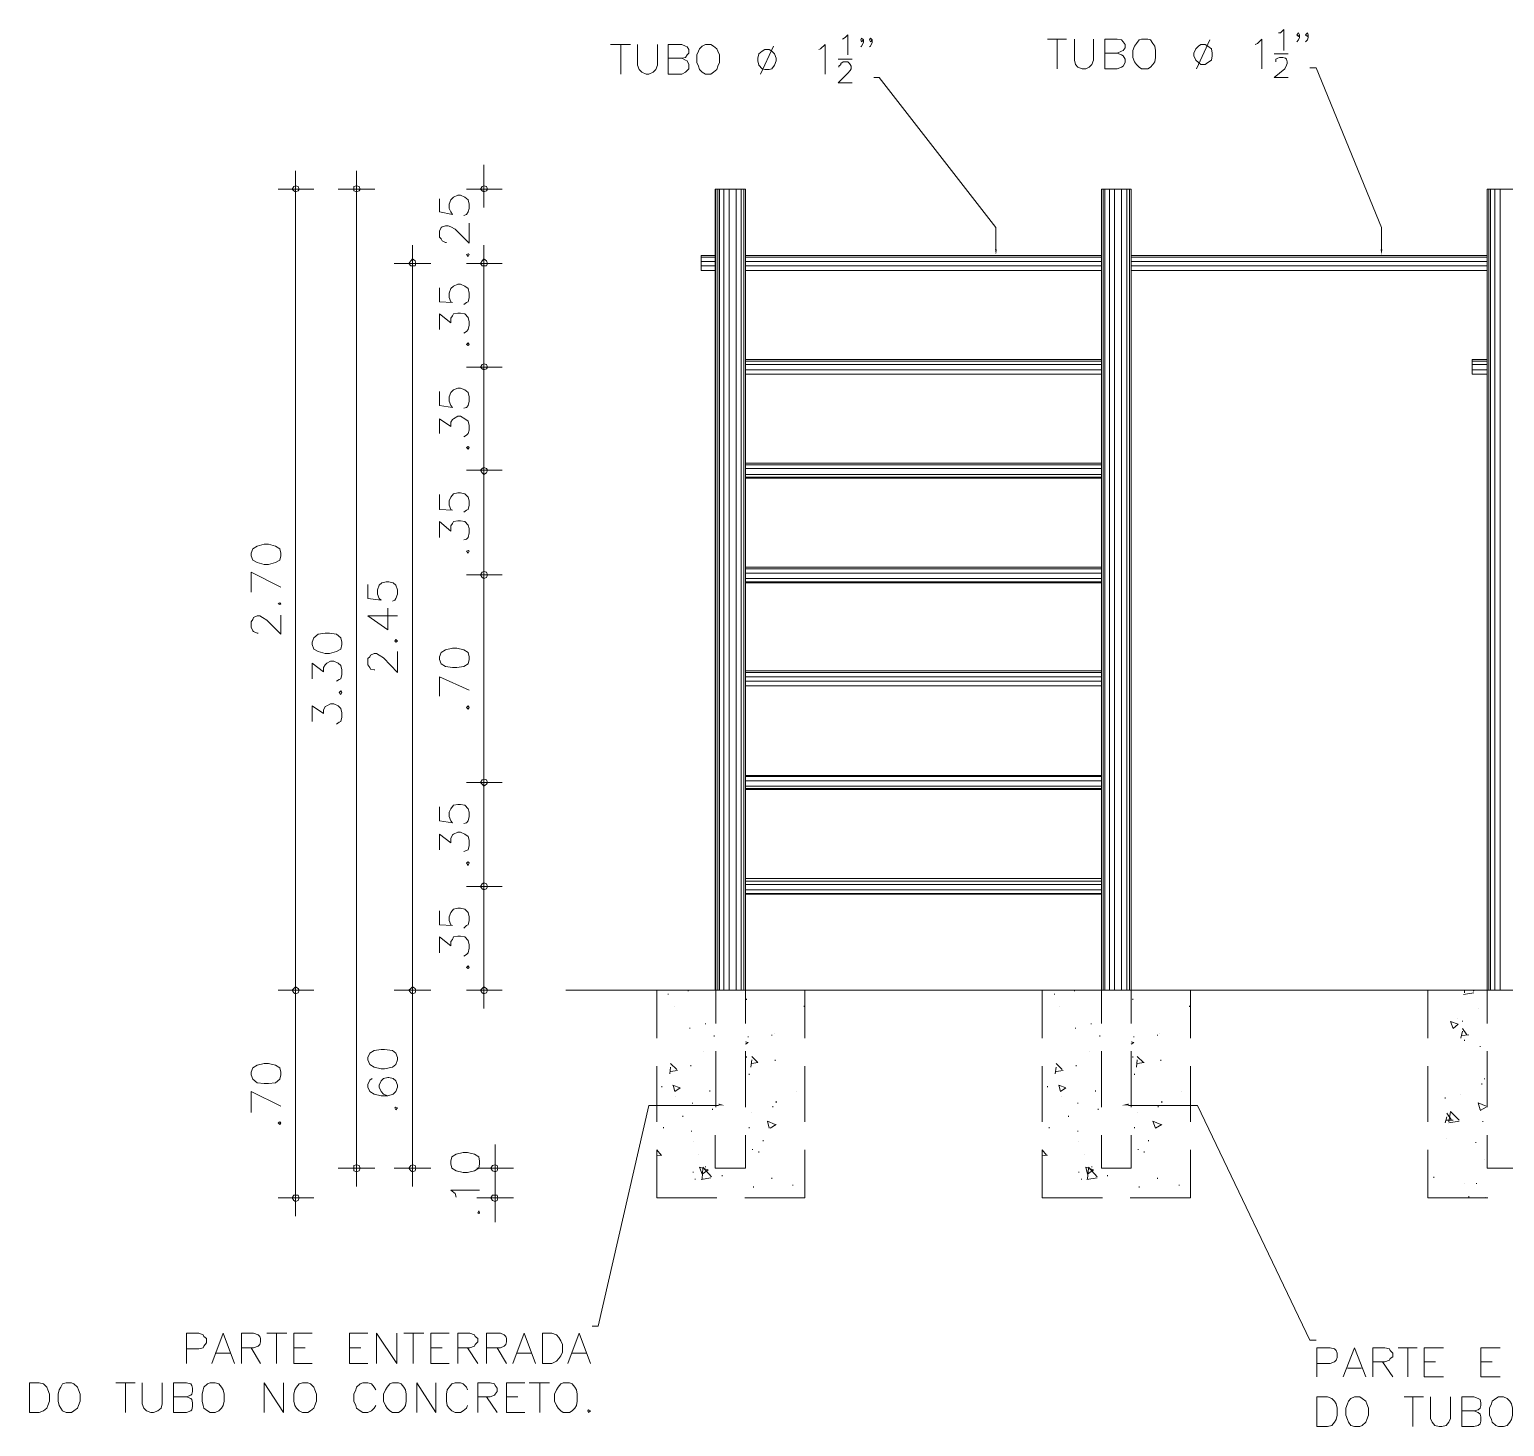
# Model space of a CAD drawing. Header units: millimetres. Extents: x 112 to 275, y 78 to 269.
# Drawn here: x 120.6 to 167.57, y 189.38 to 233.85 of the extents above; entities that cross this region are included whole.
import ezdxf

# ---------------------------------------------------------------- set-up
doc = ezdxf.new("R2010")
doc.units = ezdxf.units.MM
doc.header["$MEASUREMENT"] = 0
doc.layers.add('H', color=7, linetype='CONTINUOUS', lineweight=0)
doc.layers.add('P', color=7, linetype='CONTINUOUS', lineweight=20)

msp = doc.modelspace()

# ---------------------------------------------------------------- hatches: boundary and pattern name
at = {"layer": 'H', "linetype": 'Continuous'}
for points in [[(151.403, 226.849), (151.375, 226.682), (151.347, 226.849)], [(163.681, 226.849), (163.653, 226.682), (163.625, 226.849)], [(142.542, 199.655), (142.736, 199.599), (142.542, 199.599)], [(155.597, 199.599), (155.375, 199.599), (155.597, 199.655)]]:
    msp.add_hatch(color=0, dxfattribs=at).paths.add_polyline_path(points)

# ---------------------------------------------------------------- linework, layer by layer
at = {"layer": 'P', "color": 1, "linetype": 'Continuous'}
for points in [[(146.486, 233.544), (146.57, 233.599), (146.653, 233.682), (146.653, 233.044)], [(147.153, 233.516), (147.097, 233.46), (147.07, 233.516), (147.097, 233.571), (147.153, 233.516), (147.153, 233.432), (147.097, 233.321), (147.07, 233.294)], [(147.431, 233.516), (147.375, 233.46), (147.347, 233.516), (147.375, 233.571), (147.431, 233.516), (147.431, 233.432), (147.375, 233.321), (147.347, 233.294)], [(153.014, 233.544), (153.625, 233.544)], [(153.32, 233.544), (153.32, 232.599)], [(153.875, 233.544), (153.875, 232.877), (153.903, 232.738), (153.986, 232.655), (154.125, 232.599), (154.236, 232.599), (154.347, 232.655), (154.431, 232.738), (154.486, 232.877), (154.486, 233.544)], [(154.847, 232.599), (154.847, 233.544), (155.236, 233.544), (155.375, 233.516), (155.431, 233.46), (155.486, 233.377), (155.486, 233.266), (155.431, 233.182), (155.375, 233.155), (155.236, 233.099), (154.847, 233.099)], [(156.014, 233.544), (155.931, 233.516), (155.847, 233.405), (155.792, 233.321), (155.736, 233.182), (155.736, 232.96), (155.792, 232.821), (155.847, 232.738), (155.931, 232.655), (156.014, 232.599), (156.209, 232.599), (156.292, 232.655), (156.375, 232.738), (156.431, 232.821), (156.459, 232.96), (156.459, 233.182), (156.431, 233.321), (156.375, 233.405), (156.292, 233.516), (156.209, 233.544), (156.014, 233.544)], [(158.181, 233.516), (157.764, 232.599)], [(159.625, 233.377), (159.709, 233.405), (159.847, 233.544), (159.847, 232.599)], [(160.375, 233.738), (160.431, 233.738), (160.542, 233.849), (160.542, 233.182)], [(161.042, 233.682), (161.014, 233.627), (160.959, 233.682), (161.014, 233.738), (161.042, 233.682), (161.042, 233.599), (161.014, 233.516), (160.959, 233.46)], [(161.32, 233.682), (161.292, 233.627), (161.236, 233.682), (161.292, 233.738), (161.32, 233.682), (161.32, 233.599), (161.292, 233.516), (161.236, 233.46)], [(139.097, 233.377), (139.736, 233.377)], [(139.431, 233.377), (139.431, 232.432)], [(139.959, 233.377), (139.959, 232.71), (140.014, 232.571), (140.097, 232.488), (140.236, 232.432), (140.32, 232.432), (140.459, 232.488), (140.542, 232.571), (140.597, 232.71), (140.597, 233.377)], [(140.931, 232.432), (140.931, 233.377), (141.375, 233.377), (141.486, 233.321), (141.542, 233.294), (141.597, 233.21), (141.597, 233.099), (141.542, 233.044), (141.486, 232.96), (141.375, 232.932), (140.931, 232.932)], [(142.125, 233.377), (142.014, 233.321), (141.931, 233.238), (141.903, 233.155), (141.847, 233.044), (141.847, 232.794), (141.903, 232.682), (141.931, 232.571), (142.014, 232.488), (142.125, 232.432), (142.292, 232.432), (142.375, 232.488), (142.486, 232.571), (142.514, 232.682), (142.57, 232.794), (142.57, 233.044), (142.514, 233.155), (142.486, 233.238), (142.375, 233.321), (142.292, 233.377), (142.125, 233.377)], [(144.014, 233.21), (143.931, 233.155), (143.82, 233.071), (143.792, 232.932), (143.792, 232.849), (143.82, 232.71), (143.931, 232.599), (144.014, 232.571), (144.153, 232.571), (144.236, 232.599), (144.32, 232.71), (144.375, 232.849), (144.375, 232.932), (144.32, 233.071), (144.236, 233.155), (144.153, 233.21), (144.014, 233.21)], [(144.292, 233.321), (143.875, 232.432)], [(145.736, 233.21), (145.792, 233.238), (145.931, 233.377), (145.931, 232.432)], [(155.236, 233.099), (155.375, 233.044), (155.431, 233.016), (155.486, 232.905), (155.486, 232.794), (155.431, 232.682), (155.375, 232.655), (155.236, 232.599), (154.847, 232.599)], [(157.903, 233.377), (157.82, 233.321), (157.736, 233.238), (157.681, 233.099), (157.681, 233.016), (157.736, 232.877), (157.82, 232.794), (157.903, 232.738), (158.042, 232.738), (158.125, 232.794), (158.236, 232.877), (158.264, 233.016), (158.264, 233.099), (158.236, 233.238), (158.125, 233.321), (158.042, 233.377), (157.903, 233.377)], [(160.236, 233.071), (160.681, 233.071)], [(141.375, 232.932), (141.486, 232.877), (141.542, 232.849), (141.597, 232.738), (141.597, 232.599), (141.542, 232.544), (141.486, 232.488), (141.375, 232.432), (140.931, 232.432)], [(146.347, 232.905), (146.792, 232.905)], [(146.375, 232.655), (146.375, 232.682), (146.431, 232.738), (146.431, 232.766), (146.514, 232.821), (146.653, 232.821), (146.709, 232.766), (146.736, 232.738), (146.764, 232.682), (146.764, 232.599), (146.736, 232.544), (146.653, 232.46), (146.347, 232.155), (146.792, 232.155)], [(160.292, 232.821), (160.292, 232.821), (160.292, 232.905), (160.347, 232.932), (160.403, 232.96), (160.514, 232.96), (160.597, 232.932), (160.625, 232.905), (160.653, 232.821), (160.653, 232.766), (160.625, 232.71), (160.57, 232.599), (160.236, 232.321), (160.681, 232.321)], [(133.653, 228.46), (133.653, 228.044), (134.07, 227.96), (134.014, 228.044), (133.959, 228.155), (133.959, 228.294), (134.014, 228.432), (134.097, 228.516), (134.236, 228.571), (134.32, 228.571), (134.459, 228.516), (134.57, 228.432), (134.597, 228.294), (134.597, 228.155), (134.57, 228.044), (134.514, 227.96), (134.431, 227.932)], [(133.875, 227.071), (133.847, 227.071), (133.736, 227.127), (133.709, 227.182), (133.653, 227.238), (133.653, 227.432), (133.709, 227.544), (133.736, 227.571), (133.847, 227.599), (133.931, 227.599), (134.014, 227.571), (134.153, 227.488), (134.597, 227.044), (134.597, 227.682)], [(134.514, 226.682), (134.57, 226.627), (134.597, 226.682), (134.57, 226.71), (134.514, 226.682)], [(133.653, 225.627), (133.653, 225.182), (134.07, 225.155), (134.014, 225.182), (133.959, 225.321), (133.959, 225.46), (134.014, 225.599), (134.097, 225.682), (134.236, 225.738), (134.32, 225.738), (134.459, 225.682), (134.57, 225.599), (134.597, 225.46), (134.597, 225.321), (134.57, 225.182), (134.514, 225.155), (134.431, 225.099)], [(133.653, 224.294), (133.653, 224.794), (134.014, 224.516), (134.014, 224.655), (134.07, 224.738), (134.097, 224.794), (134.236, 224.821), (134.32, 224.821), (134.459, 224.794), (134.57, 224.682), (134.597, 224.544), (134.597, 224.432), (134.57, 224.294), (134.514, 224.238), (134.431, 224.182)], [(134.514, 223.821), (134.57, 223.794), (134.597, 223.821), (134.57, 223.877), (134.514, 223.821)], [(133.653, 222.321), (133.653, 221.877), (134.07, 221.821), (134.014, 221.877), (133.959, 222.016), (133.959, 222.155), (134.014, 222.294), (134.097, 222.377), (134.236, 222.432), (134.32, 222.432), (134.459, 222.377), (134.57, 222.294), (134.597, 222.155), (134.597, 222.016), (134.57, 221.877), (134.514, 221.821), (134.431, 221.794)], [(133.653, 220.988), (133.653, 221.46), (134.014, 221.21), (134.014, 221.349), (134.07, 221.432), (134.097, 221.46), (134.236, 221.544), (134.32, 221.544), (134.459, 221.46), (134.57, 221.377), (134.597, 221.238), (134.597, 221.099), (134.57, 220.988), (134.514, 220.932), (134.431, 220.877)], [(134.514, 220.544), (134.57, 220.488), (134.597, 220.544), (134.57, 220.571), (134.514, 220.544)], [(133.653, 219.044), (133.653, 218.571), (134.07, 218.544), (134.014, 218.571), (133.959, 218.71), (133.959, 218.849), (134.014, 218.96), (134.097, 219.071), (134.236, 219.099), (134.32, 219.099), (134.459, 219.071), (134.57, 218.96), (134.597, 218.849), (134.597, 218.71), (134.57, 218.571), (134.514, 218.544), (134.431, 218.488)], [(133.653, 217.682), (133.653, 218.182), (134.014, 217.877), (134.014, 218.044), (134.07, 218.127), (134.097, 218.182), (134.236, 218.21), (134.32, 218.21), (134.459, 218.182), (134.57, 218.071), (134.597, 217.96), (134.597, 217.821), (134.57, 217.682), (134.514, 217.627), (134.431, 217.599)], [(127.653, 217.099), (127.709, 216.96), (127.847, 216.877), (128.07, 216.821), (128.209, 216.821), (128.431, 216.877), (128.57, 216.96), (128.597, 217.099), (128.597, 217.182), (128.57, 217.321), (128.431, 217.405), (128.209, 217.46), (128.07, 217.46), (127.847, 217.405), (127.709, 217.321), (127.653, 217.182), (127.653, 217.099)], [(134.514, 217.238), (134.57, 217.182), (134.597, 217.238), (134.57, 217.266), (134.514, 217.238)], [(128.597, 216.099), (127.653, 216.571), (127.653, 215.932)], [(131.375, 216.182), (131.375, 215.738), (131.792, 215.682), (131.736, 215.738), (131.681, 215.877), (131.681, 216.016), (131.736, 216.155), (131.82, 216.238), (131.959, 216.266), (132.042, 216.266), (132.181, 216.238), (132.264, 216.155), (132.32, 216.016), (132.32, 215.877), (132.264, 215.738), (132.236, 215.682), (132.153, 215.655)], [(127.875, 214.627), (127.847, 214.627), (127.736, 214.682), (127.709, 214.71), (127.653, 214.821), (127.653, 214.988), (127.709, 215.071), (127.736, 215.127), (127.847, 215.182), (127.931, 215.182), (128.014, 215.127), (128.153, 215.044), (128.597, 214.599), (128.597, 215.21)], [(128.514, 215.571), (128.57, 215.544), (128.597, 215.571), (128.57, 215.599), (128.514, 215.571)], [(131.375, 215.182), (132.014, 214.738), (132.014, 215.432)], [(131.375, 215.182), (132.32, 215.182)], [(129.597, 214.266), (129.653, 214.127), (129.792, 214.044), (130.014, 213.988), (130.153, 213.988), (130.375, 214.044), (130.514, 214.127), (130.542, 214.266), (130.542, 214.349), (130.514, 214.488), (130.375, 214.599), (130.153, 214.627), (130.014, 214.627), (129.792, 214.599), (129.653, 214.488), (129.597, 214.349), (129.597, 214.266)], [(132.236, 214.377), (132.264, 214.349), (132.32, 214.377), (132.264, 214.432), (132.236, 214.377)], [(129.597, 213.182), (129.597, 213.682), (129.959, 213.405), (129.959, 213.544), (130.014, 213.627), (130.07, 213.682), (130.181, 213.738), (130.292, 213.738), (130.431, 213.682), (130.514, 213.599), (130.542, 213.46), (130.542, 213.321), (130.514, 213.182), (130.459, 213.155), (130.375, 213.099)], [(131.597, 213.46), (131.57, 213.46), (131.459, 213.488), (131.431, 213.544), (131.375, 213.627), (131.375, 213.821), (131.431, 213.877), (131.459, 213.932), (131.57, 213.988), (131.653, 213.988), (131.736, 213.932), (131.875, 213.849), (132.32, 213.377), (132.32, 214.044)], [(133.653, 213.794), (133.709, 213.655), (133.847, 213.571), (134.07, 213.544), (134.209, 213.544), (134.431, 213.571), (134.57, 213.655), (134.597, 213.794), (134.597, 213.877), (134.57, 214.016), (134.431, 214.099), (134.209, 214.155), (134.07, 214.155), (133.847, 214.099), (133.709, 214.016), (133.653, 213.877), (133.653, 213.794)], [(130.459, 212.738), (130.514, 212.682), (130.542, 212.738), (130.514, 212.794), (130.459, 212.738)], [(134.597, 212.821), (133.653, 213.238), (133.653, 212.627)], [(129.597, 211.821), (129.597, 212.321), (129.959, 212.071), (129.959, 212.182), (130.014, 212.294), (130.07, 212.321), (130.181, 212.377), (130.292, 212.377), (130.431, 212.321), (130.514, 212.238), (130.542, 212.099), (130.542, 211.96), (130.514, 211.821), (130.459, 211.794), (130.375, 211.738)], [(134.514, 212.266), (134.57, 212.21), (134.597, 212.266), (134.57, 212.321), (134.514, 212.266)], [(133.653, 209.099), (133.653, 208.655), (134.07, 208.599), (134.014, 208.655), (133.959, 208.794), (133.959, 208.932), (134.014, 209.044), (134.097, 209.155), (134.236, 209.182), (134.32, 209.182), (134.459, 209.155), (134.57, 209.044), (134.597, 208.932), (134.597, 208.794), (134.57, 208.655), (134.514, 208.599), (134.431, 208.571)], [(133.653, 207.738), (133.653, 208.238), (134.014, 207.96), (134.014, 208.099), (134.07, 208.21), (134.097, 208.238), (134.236, 208.294), (134.32, 208.294), (134.459, 208.238), (134.57, 208.155), (134.597, 208.044), (134.597, 207.877), (134.57, 207.738), (134.514, 207.71), (134.431, 207.682)], [(134.514, 207.321), (134.57, 207.238), (134.597, 207.321), (134.57, 207.349), (134.514, 207.321)], [(133.653, 205.794), (133.653, 205.349), (134.07, 205.321), (134.014, 205.349), (133.959, 205.488), (133.959, 205.599), (134.014, 205.738), (134.097, 205.849), (134.236, 205.877), (134.32, 205.877), (134.459, 205.849), (134.57, 205.738), (134.597, 205.599), (134.597, 205.488), (134.57, 205.349), (134.514, 205.321), (134.431, 205.238)], [(133.653, 204.46), (133.653, 204.96), (134.014, 204.682), (134.014, 204.821), (134.07, 204.877), (134.097, 204.96), (134.236, 204.988), (134.32, 204.988), (134.459, 204.96), (134.57, 204.849), (134.597, 204.71), (134.597, 204.599), (134.57, 204.46), (134.514, 204.405), (134.431, 204.349)], [(134.514, 203.988), (134.57, 203.96), (134.597, 203.988), (134.57, 204.044), (134.514, 203.988)], [(131.375, 201.044), (131.431, 200.905), (131.57, 200.821), (131.792, 200.766), (131.903, 200.766), (132.153, 200.821), (132.264, 200.905), (132.32, 201.044), (132.32, 201.127), (132.264, 201.266), (132.153, 201.349), (131.903, 201.377), (131.792, 201.377), (131.57, 201.349), (131.431, 201.266), (131.375, 201.127), (131.375, 201.044)], [(127.653, 200.571), (127.709, 200.432), (127.847, 200.321), (128.07, 200.294), (128.209, 200.294), (128.431, 200.321), (128.57, 200.432), (128.597, 200.571), (128.597, 200.655), (128.57, 200.794), (128.431, 200.877), (128.209, 200.932), (128.07, 200.932), (127.847, 200.877), (127.709, 200.794), (127.653, 200.655), (127.653, 200.571)], [(131.514, 200.46), (131.431, 200.405), (131.375, 200.266), (131.375, 200.182), (131.431, 200.044), (131.57, 199.96), (131.792, 199.905), (132.014, 199.905), (132.181, 199.96), (132.264, 200.044), (132.32, 200.182), (132.32, 200.238), (132.264, 200.377), (132.181, 200.46), (132.042, 200.488), (132.014, 200.488), (131.875, 200.46), (131.792, 200.377), (131.736, 200.238), (131.736, 200.182), (131.792, 200.044), (131.875, 199.96), (132.014, 199.905)], [(128.597, 199.571), (127.653, 200.044), (127.653, 199.377)], [(132.236, 199.516), (132.264, 199.46), (132.32, 199.516), (132.264, 199.544), (132.236, 199.516)], [(128.514, 199.044), (128.57, 198.988), (128.597, 199.044), (128.57, 199.071), (128.514, 199.044)], [(134.014, 197.738), (134.042, 197.599), (134.181, 197.516), (134.403, 197.46), (134.542, 197.46), (134.764, 197.516), (134.903, 197.599), (134.931, 197.738), (134.931, 197.821), (134.903, 197.96), (134.764, 198.044), (134.542, 198.099), (134.403, 198.099), (134.181, 198.044), (134.042, 197.96), (134.014, 197.821), (134.014, 197.738)], [(134.181, 196.682), (134.153, 196.794), (134.014, 196.905), (134.931, 196.905)], [(134.875, 196.182), (134.903, 196.155), (134.931, 196.182), (134.903, 196.238), (134.875, 196.182)], [(125.597, 191.377), (125.597, 192.349), (125.986, 192.349), (126.125, 192.294), (126.153, 192.238), (126.236, 192.182), (126.236, 192.044), (126.153, 191.932), (126.125, 191.877), (125.986, 191.849), (125.597, 191.849)], [(126.403, 191.377), (126.764, 192.349), (127.125, 191.377)], [(127.347, 191.377), (127.347, 192.349), (127.736, 192.349), (127.875, 192.294), (127.931, 192.238), (127.959, 192.182), (127.959, 192.071), (127.931, 191.988), (127.875, 191.932), (127.736, 191.877), (127.347, 191.877)], [(128.153, 192.349), (128.792, 192.349)], [(128.459, 192.349), (128.459, 191.377)], [(129.014, 191.377), (129.014, 192.349), (129.597, 192.349)], [(130.792, 191.377), (130.792, 192.349), (131.375, 192.349)], [(131.653, 191.377), (131.653, 192.349), (132.292, 191.377), (132.292, 192.349)], [(132.514, 192.349), (133.153, 192.349)], [(132.82, 192.349), (132.82, 191.377)], [(133.375, 191.377), (133.375, 192.349), (133.959, 192.349)], [(134.236, 191.377), (134.236, 192.349), (134.625, 192.349), (134.764, 192.294), (134.792, 192.238), (134.875, 192.182), (134.875, 192.071), (134.792, 191.988), (134.764, 191.932), (134.625, 191.877), (134.236, 191.877)], [(135.153, 191.377), (135.153, 192.349), (135.597, 192.349), (135.709, 192.294), (135.764, 192.238), (135.792, 192.182), (135.792, 192.071), (135.764, 191.988), (135.709, 191.932), (135.597, 191.877), (135.153, 191.877)], [(135.986, 191.377), (136.347, 192.349), (136.709, 191.377)], [(136.931, 191.377), (136.931, 192.349), (137.236, 192.349), (137.375, 192.294), (137.459, 192.21), (137.514, 192.099), (137.57, 191.988), (137.57, 191.738), (137.514, 191.627), (137.459, 191.544), (137.375, 191.46), (137.236, 191.377), (136.931, 191.377)], [(137.736, 191.377), (138.097, 192.349), (138.459, 191.377)], [(126.514, 191.71), (126.986, 191.71)], [(127.653, 191.877), (127.959, 191.377)], [(129.014, 191.877), (129.375, 191.877)], [(130.792, 191.877), (131.153, 191.877)], [(133.375, 191.877), (133.736, 191.877)], [(134.542, 191.877), (134.875, 191.377)], [(135.486, 191.877), (135.792, 191.377)], [(136.125, 191.71), (136.57, 191.71)], [(137.875, 191.71), (138.32, 191.71)], [(161.597, 190.96), (161.597, 191.877), (162.014, 191.877), (162.153, 191.849), (162.209, 191.794), (162.236, 191.71), (162.236, 191.571), (162.209, 191.488), (162.153, 191.432), (162.014, 191.377), (161.597, 191.377)], [(162.431, 190.96), (162.792, 191.877), (163.153, 190.96)], [(163.375, 190.96), (163.375, 191.877), (163.764, 191.877), (163.903, 191.849), (163.931, 191.794), (164.014, 191.71), (164.014, 191.599), (163.931, 191.544), (163.903, 191.488), (163.764, 191.432), (163.375, 191.432)], [(164.181, 191.877), (164.792, 191.877)], [(164.486, 191.877), (164.486, 190.96)], [(165.014, 190.96), (165.014, 191.877), (165.625, 191.877)], [(166.82, 190.96), (166.82, 191.877), (167.431, 191.877)], [(129.014, 191.377), (129.597, 191.377)], [(130.792, 191.377), (131.375, 191.377)], [(133.375, 191.377), (133.959, 191.377)], [(162.57, 191.238), (163.014, 191.238)], [(163.681, 191.432), (164.014, 190.96)], [(165.014, 191.432), (165.375, 191.432)], [(166.82, 191.432), (167.181, 191.432)], [(120.597, 189.821), (120.597, 190.766), (120.903, 190.766), (121.042, 190.738), (121.153, 190.627), (121.181, 190.544), (121.236, 190.405), (121.236, 190.182), (121.181, 190.044), (121.153, 189.96), (121.042, 189.877), (120.903, 189.821), (120.597, 189.821)], [(121.764, 190.766), (121.653, 190.738), (121.597, 190.627), (121.542, 190.544), (121.514, 190.405), (121.514, 190.182), (121.542, 190.044), (121.597, 189.96), (121.653, 189.877), (121.764, 189.821), (121.931, 189.821), (122.014, 189.877), (122.125, 189.96), (122.153, 190.044), (122.209, 190.182), (122.209, 190.405), (122.153, 190.544), (122.125, 190.627), (122.014, 190.738), (121.931, 190.766), (121.764, 190.766)], [(123.347, 190.766), (123.959, 190.766)], [(123.653, 190.766), (123.653, 189.821)], [(124.181, 190.766), (124.181, 190.099), (124.236, 189.96), (124.32, 189.877), (124.459, 189.821), (124.542, 189.821), (124.681, 189.877), (124.792, 189.96), (124.82, 190.099), (124.82, 190.766)], [(125.181, 189.821), (125.181, 190.766), (125.597, 190.766), (125.736, 190.738), (125.764, 190.682), (125.792, 190.599), (125.792, 190.488), (125.764, 190.405), (125.736, 190.377), (125.597, 190.321), (125.181, 190.321)], [(126.347, 190.766), (126.264, 190.738), (126.153, 190.627), (126.125, 190.544), (126.097, 190.405), (126.097, 190.182), (126.125, 190.044), (126.153, 189.96), (126.264, 189.877), (126.347, 189.821), (126.514, 189.821), (126.625, 189.877), (126.709, 189.96), (126.764, 190.044), (126.792, 190.182), (126.792, 190.405), (126.764, 190.544), (126.709, 190.627), (126.625, 190.738), (126.514, 190.766), (126.347, 190.766)], [(128.07, 189.821), (128.07, 190.766), (128.681, 189.821), (128.681, 190.766)], [(129.292, 190.766), (129.181, 190.738), (129.097, 190.627), (129.042, 190.544), (129.014, 190.405), (129.014, 190.182), (129.042, 190.044), (129.097, 189.96), (129.181, 189.877), (129.292, 189.821), (129.459, 189.821), (129.542, 189.877), (129.653, 189.96), (129.681, 190.044), (129.736, 190.182), (129.736, 190.405), (129.681, 190.544), (129.653, 190.627), (129.542, 190.738), (129.459, 190.766), (129.292, 190.766)], [(131.625, 190.544), (131.57, 190.627), (131.486, 190.738), (131.375, 190.766), (131.209, 190.766), (131.125, 190.738), (131.014, 190.627), (130.986, 190.544), (130.931, 190.405), (130.931, 190.182), (130.986, 190.044), (131.014, 189.96), (131.125, 189.877), (131.209, 189.821), (131.375, 189.821), (131.486, 189.877), (131.57, 189.96), (131.625, 190.044)], [(132.153, 190.766), (132.07, 190.738), (131.986, 190.627), (131.931, 190.544), (131.875, 190.405), (131.875, 190.182), (131.931, 190.044), (131.986, 189.96), (132.07, 189.877), (132.153, 189.821), (132.347, 189.821), (132.431, 189.877), (132.514, 189.96), (132.57, 190.044), (132.597, 190.182), (132.597, 190.405), (132.57, 190.544), (132.514, 190.627), (132.431, 190.738), (132.347, 190.766), (132.153, 190.766)], [(132.931, 189.821), (132.931, 190.766), (133.542, 189.821), (133.542, 190.766)], [(134.542, 190.544), (134.514, 190.627), (134.403, 190.738), (134.32, 190.766), (134.153, 190.766), (134.042, 190.738), (133.959, 190.627), (133.903, 190.544), (133.875, 190.405), (133.875, 190.182), (133.903, 190.044), (133.959, 189.96), (134.042, 189.877), (134.153, 189.821), (134.32, 189.821), (134.403, 189.877), (134.514, 189.96), (134.542, 190.044)], [(134.875, 189.821), (134.875, 190.766), (135.264, 190.766), (135.403, 190.738), (135.431, 190.682), (135.486, 190.599), (135.486, 190.488), (135.431, 190.405), (135.403, 190.377), (135.264, 190.321), (134.875, 190.321)], [(135.792, 189.821), (135.792, 190.766), (136.375, 190.766)], [(136.514, 190.766), (137.153, 190.766)], [(136.847, 190.766), (136.847, 189.821)], [(137.597, 190.766), (137.514, 190.738), (137.431, 190.627), (137.375, 190.544), (137.32, 190.405), (137.32, 190.182), (137.375, 190.044), (137.431, 189.96), (137.514, 189.877), (137.597, 189.821), (137.792, 189.821), (137.875, 189.877), (137.959, 189.96), (138.014, 190.044), (138.042, 190.182), (138.042, 190.405), (138.014, 190.544), (137.959, 190.627), (137.875, 190.738), (137.792, 190.766), (137.597, 190.766)], [(165.014, 190.96), (165.625, 190.96)], [(166.82, 190.96), (167.431, 190.96)], [(125.597, 190.321), (125.736, 190.266), (125.764, 190.238), (125.792, 190.127), (125.792, 190.016), (125.764, 189.905), (125.736, 189.877), (125.597, 189.821), (125.181, 189.821)], [(135.153, 190.321), (135.486, 189.821)], [(135.792, 190.321), (136.153, 190.321)], [(161.597, 189.377), (161.597, 190.321), (161.931, 190.321), (162.07, 190.266), (162.153, 190.182), (162.209, 190.099), (162.236, 189.96), (162.236, 189.738), (162.209, 189.599), (162.153, 189.516), (162.07, 189.405), (161.931, 189.377), (161.597, 189.377)], [(162.792, 190.321), (162.681, 190.266), (162.597, 190.182), (162.57, 190.099), (162.514, 189.96), (162.514, 189.738), (162.57, 189.599), (162.597, 189.516), (162.681, 189.405), (162.792, 189.377), (162.959, 189.377), (163.042, 189.405), (163.153, 189.516), (163.181, 189.599), (163.236, 189.738), (163.236, 189.96), (163.181, 190.099), (163.153, 190.182), (163.042, 190.266), (162.959, 190.321), (162.792, 190.321)], [(164.375, 190.321), (164.986, 190.321)], [(164.653, 190.321), (164.653, 189.377)], [(165.209, 190.321), (165.209, 189.627), (165.264, 189.516), (165.347, 189.405), (165.486, 189.377), (165.57, 189.377), (165.709, 189.405), (165.792, 189.516), (165.847, 189.627), (165.847, 190.321)], [(166.209, 189.377), (166.209, 190.321), (166.597, 190.321), (166.736, 190.266), (166.792, 190.238), (166.82, 190.127), (166.82, 190.044), (166.792, 189.96), (166.736, 189.905), (166.597, 189.877), (166.209, 189.877)], [(167.375, 190.321), (167.292, 190.266), (167.181, 190.182), (167.153, 190.099), (167.097, 189.96), (167.097, 189.738), (167.153, 189.599), (167.181, 189.516), (167.292, 189.405), (167.375, 189.377), (167.542, 189.377), (167.653, 189.405), (167.736, 189.516), (167.792, 189.599), (167.82, 189.738), (167.82, 189.96), (167.792, 190.099), (167.736, 190.182), (167.653, 190.266), (167.542, 190.321), (167.375, 190.321)], [(135.792, 189.821), (136.375, 189.821)], [(138.403, 189.905), (138.375, 189.877), (138.403, 189.821), (138.459, 189.877), (138.403, 189.905)], [(166.597, 189.877), (166.736, 189.821), (166.792, 189.766), (166.82, 189.682), (166.82, 189.544), (166.792, 189.46), (166.736, 189.405), (166.597, 189.377), (166.209, 189.377)]]:
    msp.add_lwpolyline(points, dxfattribs=at)
at = {"layer": 'P', "color": 0, "linetype": 'Continuous'}
for points in [[(163.653, 226.849), (163.653, 227.544), (161.57, 232.627), (161.375, 232.627)], [(151.375, 226.849), (151.375, 227.544), (147.653, 232.321), (147.486, 232.321)], [(142.431, 228.766), (142.431, 203.266)], [(143.403, 228.766), (142.431, 228.766)], [(143.403, 228.766), (143.403, 203.266)], [(154.736, 228.766), (154.736, 203.266)], [(154.736, 228.766), (154.736, 203.266)], [(155.681, 228.766), (154.736, 228.766)], [(155.681, 228.766), (155.681, 203.266)], [(167.014, 228.766), (167.014, 203.266)], [(167.014, 228.766), (167.014, 203.266)], [(167.959, 228.766), (167.014, 228.766)], [(141.986, 226.182), (141.986, 226.655), (142.431, 226.655)], [(143.403, 226.655), (154.736, 226.655)], [(154.264, 226.655), (154.736, 226.655)], [(155.681, 226.655), (167.014, 226.655)], [(141.986, 226.182), (142.431, 226.182)], [(141.986, 226.182), (142.431, 226.182)], [(143.403, 226.182), (154.736, 226.182)], [(143.403, 226.182), (154.736, 226.182)], [(154.264, 226.182), (154.736, 226.182)], [(155.681, 226.182), (167.014, 226.182)], [(155.681, 226.182), (167.014, 226.182)], [(143.403, 223.349), (154.736, 223.349)], [(143.403, 223.349), (143.403, 222.877)], [(166.542, 222.877), (166.542, 223.349), (167.014, 223.349)], [(143.403, 222.877), (154.736, 222.877)], [(143.403, 222.877), (154.736, 222.877)], [(166.542, 222.877), (167.014, 222.877)], [(166.542, 222.877), (167.014, 222.877)], [(143.403, 220.044), (154.736, 220.044)], [(143.403, 220.044), (143.403, 219.571)], [(143.403, 219.571), (154.736, 219.571)], [(143.403, 216.738), (154.736, 216.738)], [(143.403, 216.738), (143.403, 216.238)], [(143.403, 216.238), (154.736, 216.238)], [(143.403, 213.432), (154.736, 213.432)], [(143.403, 213.432), (143.403, 212.96)], [(143.403, 212.96), (154.736, 212.96)], [(143.403, 212.96), (154.736, 212.96)], [(143.403, 210.099), (154.736, 210.099)], [(143.403, 210.099), (143.403, 209.655)], [(143.403, 209.655), (154.736, 209.655)], [(143.403, 206.821), (154.736, 206.821)], [(143.403, 206.821), (143.403, 206.321)], [(143.403, 206.321), (154.736, 206.321)], [(137.681, 203.266), (190.514, 203.266)], [(140.57, 203.266), (140.57, 201.738)], [(142.486, 203.266), (140.57, 203.266)], [(142.459, 202.21), (142.459, 203.266), (143.403, 203.266)], [(145.292, 201.738), (145.292, 203.266), (143.375, 203.266)], [(143.403, 203.266), (143.403, 202.21)], [(152.847, 203.266), (152.847, 201.738)], [(154.764, 203.266), (152.847, 203.266)], [(154.736, 202.21), (154.736, 203.266), (155.681, 203.266)], [(157.57, 201.738), (157.57, 203.266), (155.653, 203.266)], [(155.681, 203.266), (155.681, 202.21)], [(165.125, 203.266), (165.125, 201.738)], [(167.042, 203.266), (165.125, 203.266)], [(167.014, 202.21), (167.014, 203.266), (167.959, 203.266)], [(142.459, 199.544), (142.459, 201.321)], [(154.736, 199.544), (154.736, 201.321)], [(155.681, 201.321), (155.681, 199.544)], [(167.014, 199.544), (167.014, 201.321)], [(140.57, 200.849), (140.57, 199.071)], [(145.292, 199.071), (145.292, 200.849)], [(152.847, 200.849), (152.847, 199.071)], [(157.57, 199.071), (157.57, 200.849)], [(165.125, 200.849), (165.125, 199.071)], [(167.014, 200.044), (167.014, 200.044)], [(142.542, 199.599), (140.32, 199.599), (138.709, 192.571), (138.514, 192.571)], [(155.597, 199.599), (157.792, 199.599), (161.375, 192.127), (161.57, 192.127)], [(143.403, 198.655), (143.403, 197.599), (142.431, 197.599), (142.431, 198.655)], [(155.681, 198.655), (155.681, 197.599), (154.736, 197.599), (154.736, 198.655)], [(167.959, 198.655), (167.959, 197.599), (167.014, 197.599), (167.014, 198.655)], [(140.57, 198.182), (140.57, 196.655), (142.486, 196.655)], [(143.375, 196.655), (145.292, 196.655), (145.292, 198.182)], [(152.847, 198.182), (152.847, 196.655), (154.764, 196.655)], [(155.653, 196.655), (157.57, 196.655), (157.57, 198.182)], [(165.125, 198.182), (165.125, 196.655), (167.042, 196.655)], [(166.931, 197.877), (166.931, 197.877)], [(142.431, 197.599), (143.403, 197.599)], [(154.736, 197.599), (155.681, 197.599)], [(167.014, 197.599), (167.959, 197.599)]]:
    msp.add_lwpolyline(points, dxfattribs=at)
at = {"layer": 'P', "color": 251, "linetype": 'Continuous'}
for points in [[(129.653, 228.766), (129.07, 228.766), (129.07, 229.349)], [(131.597, 228.766), (131.014, 228.766), (131.014, 229.349)], [(135.07, 229.155), (135.07, 229.544)], [(135.07, 228.766), (135.07, 229.349)], [(129.07, 228.766), (128.514, 228.766)], [(129.07, 228.877), (129.014, 228.849), (128.959, 228.766), (129.014, 228.71), (129.07, 228.682), (129.153, 228.71), (129.181, 228.766), (129.153, 228.849), (129.07, 228.877)], [(129.07, 228.766), (129.07, 228.182)], [(131.014, 228.766), (130.431, 228.766)], [(131.014, 228.877), (130.931, 228.849), (130.931, 228.766), (130.931, 228.71), (131.014, 228.682), (131.097, 228.71), (131.125, 228.766), (131.097, 228.849), (131.014, 228.877)], [(131.014, 228.766), (131.014, 228.182)], [(134.514, 228.766), (135.07, 228.766), (135.07, 228.182)], [(135.07, 228.682), (135.153, 228.71), (135.181, 228.766), (135.153, 228.849), (135.07, 228.877), (135.014, 228.849), (134.959, 228.766), (135.014, 228.71), (135.07, 228.682)], [(135.07, 228.766), (135.653, 228.766)], [(129.07, 228.377), (129.07, 203.655)], [(131.014, 228.377), (131.014, 197.96)], [(133.375, 226.405), (132.792, 226.405), (132.792, 226.988)], [(135.653, 226.405), (135.07, 226.405), (135.07, 226.988)], [(135.653, 226.405), (135.07, 226.405), (135.07, 226.988)], [(132.792, 226.544), (132.736, 226.488), (132.681, 226.405), (132.736, 226.321), (132.792, 226.321), (132.875, 226.321), (132.903, 226.405), (132.875, 226.488), (132.792, 226.544)], [(135.07, 226.544), (135.014, 226.488), (134.959, 226.405), (135.014, 226.321), (135.07, 226.321), (135.153, 226.321), (135.181, 226.405), (135.153, 226.488), (135.07, 226.544)], [(135.07, 226.544), (135.014, 226.488), (134.959, 226.405), (135.014, 226.321), (135.07, 226.321), (135.153, 226.321), (135.181, 226.405), (135.153, 226.488), (135.07, 226.544)], [(132.792, 226.405), (132.209, 226.405)], [(132.792, 226.405), (132.792, 225.821)], [(132.792, 226.044), (132.792, 203.655)], [(135.07, 226.405), (134.514, 226.405)], [(135.07, 226.405), (134.514, 226.405)], [(135.07, 226.405), (135.07, 225.821)], [(135.07, 226.405), (135.07, 225.821)], [(135.07, 226.044), (135.07, 225.655)], [(135.07, 226.044), (135.07, 223.488)], [(135.07, 223.099), (135.07, 223.682)], [(135.653, 223.099), (135.07, 223.099), (135.07, 223.682)], [(135.07, 223.016), (135.153, 223.044), (135.181, 223.099), (135.153, 223.182), (135.07, 223.21), (135.014, 223.182), (134.959, 223.099), (135.014, 223.044), (135.07, 223.016)], [(135.07, 223.21), (135.014, 223.182), (134.959, 223.099), (135.014, 223.044), (135.07, 223.016), (135.153, 223.044), (135.181, 223.099), (135.153, 223.182), (135.07, 223.21)], [(134.514, 223.099), (135.07, 223.099), (135.07, 222.544)], [(135.07, 223.099), (134.514, 223.099)], [(135.07, 223.099), (135.653, 223.099)], [(135.07, 223.099), (135.07, 222.544)], [(135.07, 222.738), (135.07, 220.182)], [(135.07, 219.821), (135.07, 220.377)], [(135.653, 219.821), (135.07, 219.821), (135.07, 220.377)], [(135.07, 219.682), (135.153, 219.738), (135.181, 219.821), (135.153, 219.877), (135.07, 219.905), (135.014, 219.877), (134.959, 219.821), (135.014, 219.738), (135.07, 219.682)], [(135.07, 219.905), (135.014, 219.877), (134.959, 219.821), (135.014, 219.738), (135.07, 219.682), (135.153, 219.738), (135.181, 219.821), (135.153, 219.877), (135.07, 219.905)], [(134.514, 219.821), (135.07, 219.821), (135.07, 219.238)], [(135.07, 219.821), (134.514, 219.821)], [(135.07, 219.821), (135.653, 219.821)], [(135.07, 219.821), (135.07, 219.238)], [(135.07, 219.432), (135.07, 216.877)], [(135.07, 216.488), (135.07, 217.071)], [(135.653, 216.488), (135.07, 216.488), (135.07, 217.071)], [(135.07, 216.377), (135.153, 216.405), (135.181, 216.488), (135.153, 216.571), (135.07, 216.599), (135.014, 216.571), (134.959, 216.488), (135.014, 216.405), (135.07, 216.377)], [(135.07, 216.599), (135.014, 216.571), (134.959, 216.488), (135.014, 216.405), (135.07, 216.377), (135.153, 216.405), (135.181, 216.488), (135.153, 216.571), (135.07, 216.599)], [(134.514, 216.488), (135.07, 216.488), (135.07, 215.905)], [(135.07, 216.488), (134.514, 216.488)], [(135.07, 216.488), (135.653, 216.488)], [(135.07, 216.488), (135.07, 215.905)], [(135.07, 216.099), (135.07, 210.238)], [(135.07, 209.877), (135.07, 210.46)], [(135.653, 209.877), (135.07, 209.877), (135.07, 210.46)], [(135.07, 209.766), (135.153, 209.821), (135.181, 209.877), (135.153, 209.96), (135.07, 209.988), (135.014, 209.96), (134.959, 209.877), (135.014, 209.821), (135.07, 209.766)], [(135.07, 209.988), (135.014, 209.96), (134.959, 209.877), (135.014, 209.821), (135.07, 209.766), (135.153, 209.821), (135.181, 209.877), (135.153, 209.96), (135.07, 209.988)], [(134.514, 209.877), (135.07, 209.877), (135.07, 209.321)], [(135.07, 209.877), (134.514, 209.877)], [(135.07, 209.877), (135.653, 209.877)], [(135.07, 209.877), (135.07, 209.321)], [(135.07, 209.516), (135.07, 206.96)], [(135.07, 206.571), (135.07, 207.155)], [(135.653, 206.571), (135.07, 206.571), (135.07, 207.155)], [(135.07, 206.46), (135.153, 206.488), (135.181, 206.571), (135.153, 206.655), (135.07, 206.682), (135.014, 206.655), (134.959, 206.571), (135.014, 206.488), (135.07, 206.46)], [(135.07, 206.682), (135.014, 206.655), (134.959, 206.571), (135.014, 206.488), (135.07, 206.46), (135.153, 206.488), (135.181, 206.571), (135.153, 206.655), (135.07, 206.682)], [(134.514, 206.571), (135.07, 206.571), (135.07, 205.988)], [(135.07, 206.571), (134.514, 206.571)], [(135.07, 206.571), (135.653, 206.571)], [(135.07, 206.571), (135.07, 205.988)], [(135.07, 206.182), (135.07, 203.655)], [(129.07, 203.266), (129.07, 203.849)], [(129.653, 203.266), (129.07, 203.266), (129.07, 203.849)], [(132.792, 203.266), (132.792, 203.849)], [(133.375, 203.266), (132.792, 203.266), (132.792, 203.849)], [(135.07, 203.266), (135.07, 203.849)], [(128.514, 203.266), (129.07, 203.266), (129.07, 202.682)], [(129.07, 203.266), (128.514, 203.266)], [(129.07, 203.155), (129.153, 203.182), (129.181, 203.266), (129.153, 203.321), (129.07, 203.377), (129.014, 203.321), (128.959, 203.266), (129.014, 203.182), (129.07, 203.155)], [(129.07, 203.377), (129.014, 203.321), (128.959, 203.266), (129.014, 203.182), (129.07, 203.155), (129.153, 203.182), (129.181, 203.266), (129.153, 203.321), (129.07, 203.377)], [(129.07, 203.266), (129.653, 203.266)], [(129.07, 203.266), (129.07, 202.682)], [(132.209, 203.266), (132.792, 203.266), (132.792, 202.682)], [(132.792, 203.266), (132.209, 203.266)], [(132.792, 203.155), (132.875, 203.182), (132.903, 203.266), (132.875, 203.321), (132.792, 203.377), (132.736, 203.321), (132.681, 203.266), (132.736, 203.182), (132.792, 203.155)], [(132.792, 203.377), (132.736, 203.321), (132.681, 203.266), (132.736, 203.182), (132.792, 203.155), (132.875, 203.182), (132.903, 203.266), (132.875, 203.321), (132.792, 203.377)], [(132.792, 203.266), (133.375, 203.266)], [(132.792, 203.266), (132.792, 202.682)], [(134.514, 203.266), (135.07, 203.266), (135.07, 202.682)], [(135.07, 203.155), (135.153, 203.182), (135.181, 203.266), (135.153, 203.321), (135.07, 203.377), (135.014, 203.321), (134.959, 203.266), (135.014, 203.182), (135.07, 203.155)], [(135.07, 203.266), (135.653, 203.266)], [(129.07, 202.877), (129.07, 197.044)], [(132.792, 202.877), (132.792, 197.96)], [(135.431, 197.96), (135.431, 198.349)], [(131.014, 197.599), (131.014, 198.182)], [(132.792, 197.599), (132.792, 198.182)], [(135.431, 197.599), (135.431, 198.182)], [(130.431, 197.599), (131.014, 197.599), (131.014, 197.016)], [(131.014, 197.488), (131.097, 197.516), (131.125, 197.599), (131.097, 197.682), (131.014, 197.71), (130.931, 197.682), (130.931, 197.599), (130.931, 197.516), (131.014, 197.488)], [(131.014, 197.599), (131.597, 197.599)], [(132.209, 197.599), (132.792, 197.599), (132.792, 197.016)], [(132.792, 197.488), (132.875, 197.516), (132.903, 197.599), (132.875, 197.682), (132.792, 197.71), (132.736, 197.682), (132.681, 197.599), (132.736, 197.516), (132.792, 197.488)], [(132.792, 197.599), (133.375, 197.599)], [(134.847, 197.599), (135.431, 197.599), (135.431, 197.016)], [(135.431, 197.488), (135.486, 197.516), (135.514, 197.599), (135.486, 197.682), (135.431, 197.71), (135.347, 197.682), (135.292, 197.599), (135.347, 197.516), (135.431, 197.488)], [(135.431, 197.599), (136.014, 197.599)], [(129.07, 196.655), (129.07, 197.238)], [(136.014, 196.655), (135.431, 196.655), (135.431, 197.238)], [(128.514, 196.655), (129.07, 196.655), (129.07, 196.071)], [(129.07, 196.544), (129.153, 196.571), (129.181, 196.655), (129.153, 196.738), (129.07, 196.738), (129.014, 196.738), (128.959, 196.655), (129.014, 196.571), (129.07, 196.544)], [(129.07, 196.655), (129.653, 196.655)], [(135.431, 196.655), (134.847, 196.655)], [(135.431, 196.738), (135.347, 196.738), (135.292, 196.655), (135.347, 196.571), (135.431, 196.544), (135.486, 196.571), (135.514, 196.655), (135.486, 196.738), (135.431, 196.738)], [(135.431, 196.655), (135.431, 196.071)], [(135.431, 196.266), (135.431, 195.877)]]:
    msp.add_lwpolyline(points, dxfattribs=at)
at = {"layer": 'P', "color": 252, "linetype": 'Continuous'}
for points in [[(142.459, 228.766), (142.459, 203.266)], [(142.514, 228.766), (142.514, 203.266)], [(142.57, 228.766), (142.57, 203.266)], [(142.709, 228.766), (142.709, 203.266)], [(142.875, 228.766), (142.875, 203.266)], [(143.097, 228.766), (143.097, 203.266)], [(143.264, 228.766), (143.264, 203.266)], [(143.347, 228.766), (143.347, 203.266)], [(154.792, 228.766), (154.792, 203.266)], [(154.847, 228.766), (154.847, 203.266)], [(154.986, 228.766), (154.986, 203.266)], [(155.153, 228.766), (155.153, 203.266)], [(155.375, 228.766), (155.375, 203.266)], [(155.542, 228.766), (155.542, 203.266)], [(155.625, 228.766), (155.625, 203.266)], [(167.07, 228.766), (167.07, 203.266)], [(167.125, 228.766), (167.125, 203.266)], [(167.264, 228.766), (167.264, 203.266)], [(167.431, 228.766), (167.431, 203.266)], [(141.986, 226.599), (142.431, 226.599)], [(141.986, 226.46), (142.431, 226.46)], [(143.403, 226.599), (154.736, 226.599)], [(143.403, 226.46), (154.736, 226.46)], [(155.681, 226.599), (167.014, 226.599)], [(155.681, 226.46), (167.014, 226.46)], [(141.986, 226.321), (142.431, 226.321)], [(143.403, 226.321), (154.736, 226.321)], [(155.681, 226.321), (167.014, 226.321)], [(143.403, 223.294), (154.736, 223.294)], [(143.403, 223.182), (154.736, 223.182)], [(166.542, 223.294), (167.014, 223.294)], [(166.542, 223.182), (167.014, 223.182)], [(143.403, 223.016), (154.736, 223.016)], [(166.542, 223.016), (167.014, 223.016)], [(143.403, 219.988), (154.736, 219.988)], [(143.403, 219.877), (154.736, 219.877)], [(143.403, 219.682), (154.736, 219.682)], [(143.403, 219.599), (154.736, 219.599)], [(143.403, 216.682), (154.736, 216.682)], [(143.403, 216.544), (154.736, 216.544)], [(143.403, 216.377), (154.736, 216.377)], [(143.403, 216.266), (154.736, 216.266)], [(143.403, 213.377), (154.736, 213.377)], [(143.403, 213.238), (154.736, 213.238)], [(143.403, 213.099), (154.736, 213.099)], [(143.403, 210.071), (154.736, 210.071)], [(143.403, 209.932), (154.736, 209.932)], [(143.403, 209.766), (154.736, 209.766)], [(143.403, 209.682), (154.736, 209.682)], [(143.403, 206.738), (154.736, 206.738)], [(143.403, 206.627), (154.736, 206.627)], [(143.403, 206.46), (154.736, 206.46)], [(143.403, 206.349), (154.736, 206.349)], [(140.931, 203.127), (140.931, 203.155)], [(141.57, 203.238), (141.57, 203.266)], [(143.431, 202.96), (143.431, 202.988)], [(153.236, 203.127), (153.236, 203.155)], [(153.875, 203.238), (153.875, 203.266)], [(155.736, 202.96), (155.736, 202.988)], [(166.597, 203.182), (166.264, 203.127)], [(166.292, 203.182), (166.292, 203.266)], [(166.597, 203.238), (166.57, 203.266)], [(141.125, 202.738), (141.125, 202.738)], [(145.264, 202.738), (145.264, 202.766)], [(153.403, 202.738), (153.403, 202.738)], [(157.542, 202.738), (157.542, 202.766)], [(166.736, 202.682), (166.736, 202.682)], [(141.625, 202.044), (141.625, 202.071)], [(142.125, 202.182), (142.125, 202.21)], [(153.903, 202.044), (153.903, 202.071)], [(154.403, 202.182), (154.403, 202.21)], [(166.097, 202.182), (165.847, 202.266)], [(165.931, 202.044), (165.847, 202.266)], [(166.097, 202.182), (165.931, 202.044)], [(166.07, 202.377), (166.07, 202.377)], [(166.236, 202.266), (166.236, 202.294)], [(166.375, 201.849), (166.236, 202.044)], [(142.403, 201.794), (142.403, 201.821)], [(143.486, 201.599), (143.403, 201.627)], [(143.486, 201.599), (143.403, 201.544)], [(143.486, 201.766), (143.486, 201.794)], [(144.236, 201.821), (144.236, 201.849)], [(144.32, 201.877), (144.32, 201.877)], [(154.681, 201.794), (154.681, 201.821)], [(155.764, 201.599), (155.681, 201.627)], [(155.764, 201.599), (155.681, 201.544)], [(155.764, 201.766), (155.764, 201.794)], [(156.514, 201.821), (156.514, 201.849)], [(156.597, 201.877), (156.597, 201.877)], [(166.181, 201.738), (166.236, 201.96)], [(166.431, 201.849), (166.209, 201.821)], [(166.292, 201.655), (166.292, 201.682)], [(142.07, 201.321), (142.07, 201.321)], [(143.403, 201.321), (143.403, 199.544)], [(143.431, 201.127), (143.431, 201.155)], [(143.57, 200.821), (143.597, 201.044)], [(143.792, 200.96), (143.597, 201.155)], [(144.347, 201.016), (144.347, 201.044)], [(154.347, 201.321), (154.347, 201.321)], [(155.736, 201.127), (155.736, 201.155)], [(155.847, 200.821), (155.875, 201.044)], [(156.07, 200.96), (155.875, 201.155)], [(156.625, 201.016), (156.625, 201.044)], [(166.792, 201.46), (166.792, 201.488)], [(140.986, 200.599), (141.014, 200.821)], [(141.209, 200.738), (141.014, 200.932)], [(141.236, 200.71), (141.014, 200.682)], [(141.653, 200.849), (141.653, 200.877)], [(143.514, 200.571), (143.514, 200.599)], [(143.792, 200.96), (143.597, 200.932)], [(153.264, 200.599), (153.292, 200.821)], [(153.486, 200.738), (153.292, 200.932)], [(153.514, 200.71), (153.292, 200.682)], [(153.931, 200.849), (153.931, 200.877)], [(155.792, 200.571), (155.792, 200.599)], [(156.097, 200.96), (155.875, 200.932)], [(140.736, 200.182), (140.736, 200.21)], [(141.32, 200.155), (141.07, 200.238)], [(141.153, 200.044), (141.097, 200.238)], [(141.32, 200.155), (141.153, 200.044)], [(153.014, 200.182), (153.014, 200.21)], [(153.597, 200.155), (153.375, 200.238)], [(153.431, 200.044), (153.375, 200.238)], [(153.597, 200.155), (153.431, 200.044)], [(166.847, 200.266), (166.847, 200.294)], [(166.931, 200.432), (166.931, 200.46)], [(141.181, 199.877), (141.181, 199.877)], [(141.709, 199.655), (141.709, 199.682)], [(142.264, 200.044), (142.264, 200.071)], [(144.375, 199.71), (144.375, 199.738)], [(144.375, 199.682), (144.375, 199.71)], [(145.014, 200.044), (145.014, 200.044)], [(153.459, 199.877), (153.459, 199.877)], [(153.986, 199.655), (153.986, 199.682)], [(154.542, 200.044), (154.542, 200.071)], [(156.653, 199.71), (156.653, 199.738)], [(156.653, 199.682), (156.653, 199.71)], [(157.292, 200.044), (157.292, 200.044)], [(165.681, 199.821), (165.681, 199.849)], [(166.153, 199.96), (166.153, 199.96)], [(166.986, 199.571), (166.736, 199.682)], [(166.792, 199.46), (166.736, 199.682)], [(141.403, 199.238), (141.403, 199.266)], [(142.347, 199.46), (142.347, 199.488)], [(143.597, 199.377), (143.597, 199.377)], [(144.264, 199.544), (144.264, 199.571)], [(145.292, 199.599), (145.292, 199.599)], [(153.681, 199.238), (153.681, 199.266)], [(154.625, 199.46), (154.625, 199.488)], [(155.875, 199.377), (155.875, 199.377)], [(156.542, 199.544), (156.542, 199.571)], [(157.57, 199.599), (157.57, 199.599)], [(165.681, 199.044), (165.736, 199.238)], [(165.875, 199.155), (165.736, 199.349)], [(165.792, 199.071), (165.847, 199.405)], [(166.125, 199.127), (165.847, 199.405)], [(166.986, 199.544), (166.792, 199.432)], [(140.792, 198.877), (140.792, 198.905)], [(141.681, 198.766), (141.681, 198.794)], [(143.514, 198.877), (143.514, 198.905)], [(144.347, 198.988), (144.097, 199.099)], [(144.153, 198.877), (144.097, 199.099)], [(144.375, 198.988), (144.181, 198.877)], [(153.07, 198.877), (153.07, 198.905)], [(153.986, 198.766), (153.986, 198.794)], [(155.792, 198.877), (155.792, 198.905)], [(156.625, 198.988), (156.375, 199.099)], [(156.459, 198.877), (156.375, 199.099)], [(156.653, 198.988), (156.459, 198.877)], [(165.931, 199.127), (165.709, 199.127)], [(166.125, 199.099), (165.792, 199.044)], [(166.875, 199.071), (166.875, 199.099)], [(141.736, 198.46), (141.736, 198.46)], [(143.959, 198.46), (143.959, 198.488)], [(154.014, 198.46), (154.014, 198.46)], [(156.236, 198.46), (156.236, 198.488)], [(165.736, 198.544), (165.736, 198.544)], [(165.736, 198.544), (165.736, 198.544)], [(166.653, 198.405), (166.653, 198.432)], [(140.709, 198.016), (140.57, 198.182)], [(140.736, 198.016), (140.57, 197.988)], [(141.903, 198.044), (141.903, 198.044)], [(143.625, 198.182), (143.625, 198.21)], [(143.82, 198.099), (143.82, 198.127)], [(152.986, 198.016), (152.847, 198.182)], [(153.014, 198.016), (152.847, 197.988)], [(154.181, 198.044), (154.181, 198.044)], [(155.903, 198.182), (155.903, 198.21)], [(156.097, 198.099), (156.097, 198.127)], [(141.736, 197.46), (141.736, 197.488)], [(142.209, 197.544), (141.931, 197.627)], [(142.014, 197.405), (141.931, 197.627)], [(142.292, 197.294), (141.986, 197.238)], [(142.014, 197.266), (142.042, 197.599)], [(142.209, 197.544), (142.014, 197.405)], [(142.32, 197.321), (142.042, 197.627)], [(142.125, 197.627), (142.125, 197.655)], [(142.653, 197.349), (142.653, 197.377)], [(144.236, 197.266), (144.236, 197.294)], [(154.014, 197.46), (154.014, 197.488)], [(154.486, 197.544), (154.236, 197.627)], [(154.292, 197.405), (154.236, 197.627)], [(154.597, 197.294), (154.264, 197.238)], [(154.292, 197.266), (154.32, 197.599)], [(154.486, 197.544), (154.292, 197.405)], [(154.597, 197.321), (154.32, 197.627)], [(154.431, 197.627), (154.431, 197.655)], [(154.931, 197.349), (154.931, 197.377)], [(156.514, 197.266), (156.514, 197.294)], [(165.32, 197.294), (165.32, 197.321)], [(141.792, 197.238), (141.792, 197.266)], [(143.653, 196.988), (143.653, 197.016)], [(144.903, 197.044), (144.903, 197.071)], [(154.097, 197.238), (154.097, 197.266)], [(155.931, 196.988), (155.931, 197.016)], [(157.209, 197.044), (157.209, 197.071)], [(166.292, 197.099), (166.292, 197.099)], [(166.681, 197.099), (166.681, 197.127)], [(166.431, 196.682), (166.431, 196.71)], [(166.959, 196.682), (166.959, 196.682)]]:
    msp.add_lwpolyline(points, dxfattribs=at)
at = {"layer": 'P', "color": 250, "linetype": 'Continuous'}
for points in [[(154.264, 226.599), (154.736, 226.599)], [(154.264, 226.46), (154.736, 226.46)], [(154.264, 226.321), (154.736, 226.321)], [(154.264, 226.182), (154.736, 226.182)]]:
    msp.add_lwpolyline(points, dxfattribs=at)

doc.saveas('drawing.dxf')
